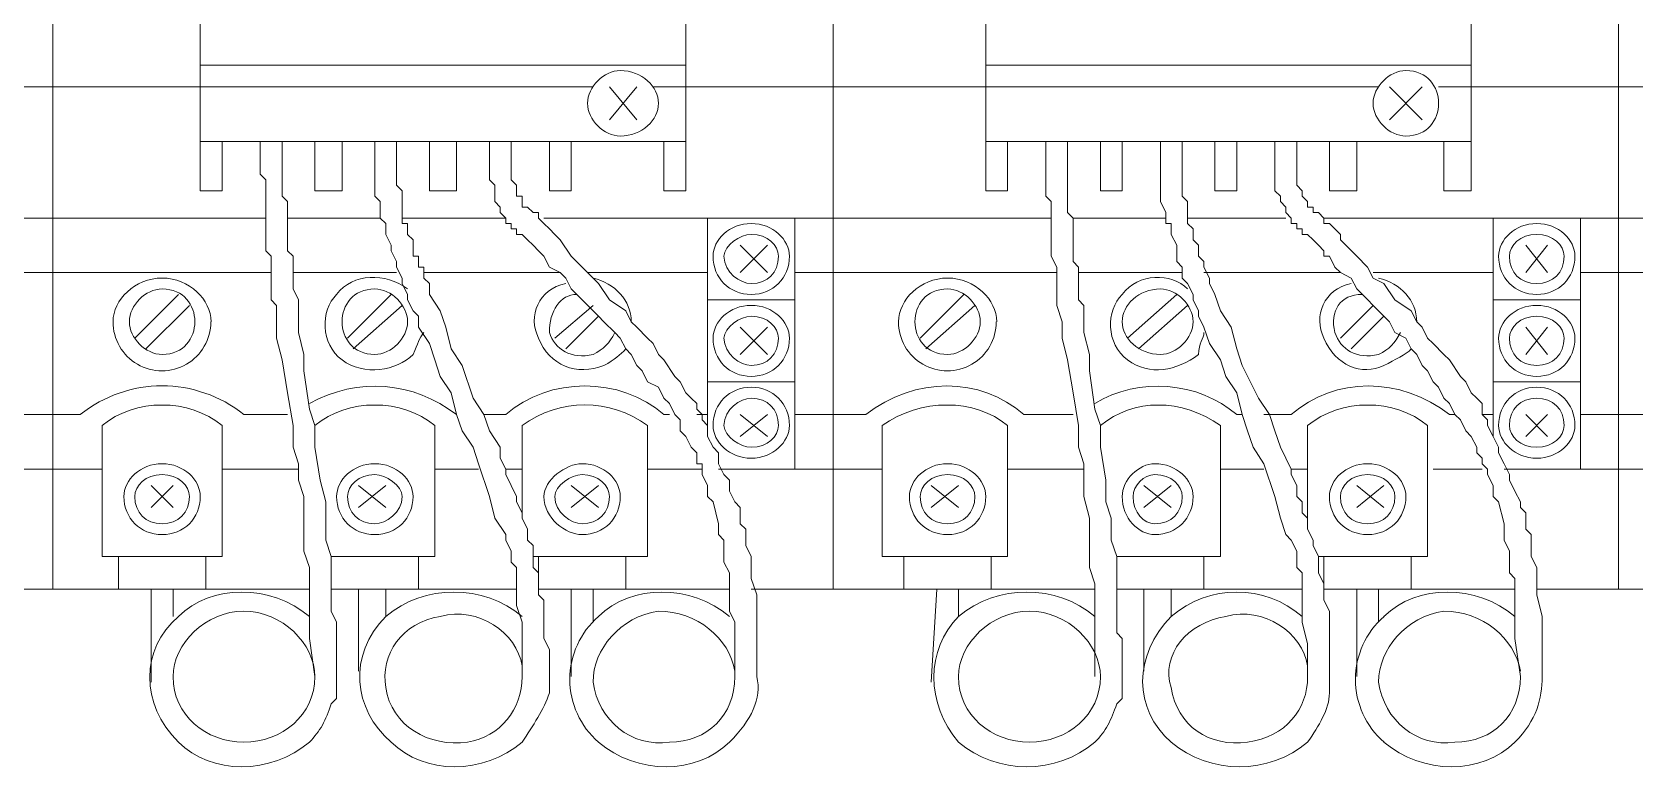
# Model space of a CAD drawing. Header units: millimetres. Extents: x 1004 to 59588, y 686 to 38112.
# Drawn here: x 27580.8 to 27753.7, y 7333.8 to 7413.9 of the extents above; entities that cross this region are included whole.
import ezdxf

# ---------------------------------------------------------------- set-up
doc = ezdxf.new("R2010")
doc.units = ezdxf.units.MM
doc.layers.add('PDF10_Geometry', color=7, linetype='Continuous')

msp = doc.modelspace()

# ---------------------------------------------------------------- linework, layer by layer
at = {"layer": 'PDF10_Geometry', "lineweight": 0}
for points in [[(27574.28, 7499.14), (27574.28, 7497.96), (27574.87, 7497.96), (27574.87, 7497.37), (27574.87, 7496.78), (27574.87, 7496.2), (27574.87, 7495.61), (27574.87, 7495.02), (27574.87, 7493.84), (27574.87, 7492.67), (27574.28, 7491.49), (27574.28, 7490.31), (27574.28, 7488.55), (27574.28, 7487.37), (27583.1, 7487.37), (27583.1, 7353.84), (27574.28, 7353.84)], [(27743.69, 7499.14), (27743.69, 7497.96), (27743.69, 7497.37), (27743.69, 7496.78), (27743.69, 7496.2), (27743.69, 7495.61), (27743.69, 7495.02), (27743.69, 7493.84), (27743.69, 7492.67), (27743.69, 7491.49), (27743.69, 7490.31), (27743.1, 7488.55), (27743.1, 7487.37), (27751.93, 7487.37), (27751.93, 7353.84), (27743.1, 7353.84)], [(27610.75, 7487.37), (27583.1, 7487.37), (27583.1, 7353.84), (27610.75, 7353.84)], [(27658.99, 7487.37), (27667.22, 7487.37), (27667.22, 7353.84), (27658.4, 7353.84)], [(27694.87, 7487.37), (27667.22, 7487.37), (27667.22, 7353.84), (27695.46, 7353.84)], [(27779.58, 7487.37), (27751.93, 7487.37), (27751.93, 7353.84), (27779.58, 7353.84)], [(27601.34, 7439.14), (27601.34, 7444.43), (27598.99, 7444.43), (27598.99, 7396.78), (27601.34, 7396.78), (27601.34, 7402.08)], [(27648.99, 7439.14), (27648.99, 7444.43), (27651.34, 7444.43), (27651.34, 7396.78), (27648.99, 7396.78), (27648.99, 7402.08)], [(27686.05, 7439.14), (27686.05, 7444.43), (27683.69, 7444.43), (27683.69, 7396.78), (27686.05, 7396.78), (27686.05, 7402.08)], [(27733.1, 7439.14), (27733.1, 7444.43), (27736.05, 7444.43), (27736.05, 7396.78), (27733.1, 7396.78), (27733.1, 7402.08)], [(27598.99, 7410.31), (27651.34, 7410.31)], [(27683.69, 7410.31), (27736.05, 7410.31)], [(27563.1, 7407.96), (27583.1, 7407.96), (27641.34, 7407.96)], [(27643.1, 7407.96), (27646.05, 7404.43)], [(27643.1, 7404.43), (27646.05, 7407.96)], [(27647.81, 7407.96), (27667.22, 7407.96), (27726.05, 7407.96)], [(27727.22, 7407.96), (27730.75, 7404.43)], [(27727.22, 7404.43), (27730.75, 7407.96)], [(27732.52, 7407.96), (27751.93, 7407.96), (27810.75, 7407.96)], [(27551.34, 7393.84), (27583.1, 7393.84), (27606.05, 7393.84), (27606.05, 7395.61), (27606.05, 7396.2), (27606.05, 7396.78), (27606.05, 7397.96), (27605.46, 7398.55), (27605.46, 7399.14), (27605.46, 7400.31), (27605.46, 7400.9), (27605.46, 7401.49), (27605.46, 7402.08)], [(27598.99, 7402.08), (27651.34, 7402.08)], [(27617.81, 7402.08), (27617.81, 7400.9), (27617.81, 7400.31), (27617.81, 7399.73), (27617.81, 7399.14), (27617.81, 7398.55), (27617.81, 7397.96), (27617.81, 7397.37), (27617.81, 7396.78), (27617.81, 7396.2), (27618.4, 7395.61), (27618.4, 7394.43), (27618.4, 7393.84), (27608.4, 7393.84), (27608.4, 7394.43), (27608.4, 7395.02), (27608.4, 7395.61), (27607.81, 7396.2), (27607.81, 7396.78), (27607.81, 7397.37), (27607.81, 7397.96), (27607.81, 7399.14), (27607.81, 7400.31), (27607.81, 7402.08)], [(27611.34, 7402.08), (27611.34, 7396.78), (27614.28, 7396.78), (27614.28, 7402.08)], [(27630.16, 7402.08), (27630.16, 7400.9), (27630.16, 7400.31), (27630.16, 7399.73), (27630.16, 7399.14), (27630.16, 7398.55), (27630.16, 7397.96), (27630.75, 7397.37), (27630.75, 7396.78), (27630.75, 7396.2), (27630.75, 7395.61), (27631.34, 7395.02), (27631.34, 7394.43), (27631.93, 7393.84), (27620.75, 7393.84), (27620.75, 7394.43), (27620.75, 7395.02), (27620.75, 7395.61), (27620.75, 7396.2), (27620.75, 7396.78), (27620.16, 7397.37), (27620.16, 7397.96), (27620.16, 7399.14), (27620.16, 7400.31), (27620.16, 7402.08)], [(27623.69, 7402.08), (27623.69, 7396.78), (27626.63, 7396.78), (27626.63, 7402.08)], [(27653.69, 7393.84), (27653.69, 7370.31), (27653.69, 7371.49), (27653.1, 7372.08), (27653.1, 7372.67), (27652.52, 7373.25), (27652.52, 7373.84), (27651.93, 7374.43), (27651.34, 7375.02), (27650.75, 7376.2), (27650.16, 7376.78), (27648.99, 7378.55), (27648.4, 7379.14), (27647.81, 7380.31), (27647.22, 7380.9), (27646.05, 7382.08), (27645.46, 7382.67), (27644.87, 7383.84), (27643.1, 7385.02), (27641.93, 7386.78), (27641.34, 7387.37), (27640.16, 7388.55), (27638.99, 7389.73), (27637.81, 7391.49), (27637.22, 7392.08), (27636.63, 7392.67), (27636.05, 7393.25), (27635.46, 7393.84), (27635.46, 7394.43), (27634.87, 7394.43), (27634.28, 7395.02), (27633.69, 7395.02), (27633.69, 7395.61), (27633.69, 7396.2), (27633.1, 7396.2), (27633.1, 7396.78), (27633.1, 7397.37), (27632.52, 7397.96), (27632.52, 7398.55), (27632.52, 7399.14), (27632.52, 7399.73), (27632.52, 7400.31), (27632.52, 7400.9), (27632.52, 7402.08)], [(27636.05, 7393.84), (27667.22, 7393.84), (27690.75, 7393.84), (27690.75, 7395.61), (27690.16, 7396.2), (27690.16, 7396.78), (27690.16, 7397.96), (27690.16, 7398.55), (27690.16, 7399.14), (27690.16, 7400.31), (27690.16, 7400.9), (27690.16, 7401.49), (27690.16, 7402.08)], [(27636.63, 7402.08), (27636.63, 7396.78), (27638.99, 7396.78), (27638.99, 7402.08)], [(27683.69, 7402.08), (27736.05, 7402.08)], [(27702.52, 7402.08), (27702.52, 7400.9), (27702.52, 7400.31), (27702.52, 7399.73), (27702.52, 7399.14), (27702.52, 7398.55), (27702.52, 7397.96), (27702.52, 7397.37), (27702.52, 7396.78), (27702.52, 7396.2), (27702.52, 7395.61), (27703.1, 7394.43), (27703.1, 7393.84), (27693.1, 7393.84), (27692.52, 7394.43), (27692.52, 7395.02), (27692.52, 7395.61), (27692.52, 7396.2), (27692.52, 7396.78), (27692.52, 7397.37), (27692.52, 7397.96), (27692.52, 7399.14), (27692.52, 7400.31), (27692.52, 7402.08)], [(27696.05, 7402.08), (27696.05, 7396.78), (27698.4, 7396.78), (27698.4, 7402.08)], [(27704.87, 7402.08), (27704.87, 7400.31), (27704.87, 7399.14), (27704.87, 7397.96), (27704.87, 7397.37), (27704.87, 7396.78), (27704.87, 7396.2), (27705.46, 7395.61), (27705.46, 7395.02), (27705.46, 7394.43), (27705.46, 7393.84), (27716.05, 7393.84)], [(27707.22, 7387.96), (27721.93, 7387.96), (27721.34, 7388.55), (27720.75, 7389.73), (27720.16, 7389.73), (27720.16, 7390.31), (27719.58, 7390.9), (27718.99, 7391.49), (27718.4, 7392.08), (27717.81, 7392.08), (27717.81, 7392.67), (27717.22, 7392.67), (27717.22, 7393.25), (27716.63, 7393.25), (27716.63, 7393.84), (27716.05, 7394.43), (27716.05, 7395.02), (27715.46, 7395.61), (27715.46, 7396.2), (27714.87, 7396.78), (27714.87, 7397.37), (27714.87, 7397.96), (27714.87, 7398.55), (27714.87, 7399.14), (27714.87, 7399.73), (27714.87, 7400.31), (27714.87, 7400.9), (27714.87, 7402.08)], [(27708.4, 7402.08), (27708.4, 7396.78), (27710.75, 7396.78), (27710.75, 7402.08)], [(27774.87, 7393.84), (27751.93, 7393.84), (27720.16, 7393.84), (27719.58, 7394.43), (27718.99, 7394.43), (27718.99, 7395.02), (27718.4, 7395.02), (27718.4, 7395.61), (27717.81, 7396.2), (27717.81, 7396.78), (27717.22, 7397.37), (27717.22, 7397.96), (27717.22, 7398.55), (27717.22, 7399.14), (27717.22, 7399.73), (27717.22, 7400.31), (27717.22, 7400.9), (27717.22, 7402.08)], [(27720.75, 7402.08), (27720.75, 7396.78), (27723.69, 7396.78), (27723.69, 7402.08)], [(27617.81, 7398.55), (27617.81, 7398.55)], [(27630.16, 7399.14), (27630.16, 7399.14)], [(27632.52, 7399.14), (27632.52, 7399.14)], [(27702.52, 7398.55), (27702.52, 7398.55)], [(27714.87, 7399.14), (27714.87, 7399.14)], [(27717.22, 7399.14), (27717.22, 7399.14)], [(27607.81, 7396.2), (27607.81, 7396.2)], [(27617.81, 7397.37), (27617.81, 7397.37)], [(27617.81, 7396.2), (27617.81, 7396.2)], [(27633.1, 7396.2), (27633.1, 7396.2)], [(27692.52, 7396.2), (27692.52, 7396.2)], [(27702.52, 7397.37), (27702.52, 7397.37)], [(27702.52, 7396.2), (27702.52, 7396.2)], [(27717.81, 7396.2), (27717.81, 7396.2)], [(27717.81, 7396.2), (27717.81, 7396.2)], [(27620.75, 7395.02), (27620.75, 7395.02)], [(27630.75, 7395.61), (27630.75, 7395.61)], [(27631.34, 7394.43), (27631.34, 7394.43)], [(27633.69, 7395.61), (27633.69, 7395.61)], [(27633.69, 7395.61), (27633.69, 7395.61)], [(27633.69, 7395.61), (27633.69, 7395.61)], [(27634.28, 7395.02), (27634.28, 7395.02)], [(27634.28, 7395.02), (27634.28, 7395.02)], [(27634.87, 7394.43), (27634.87, 7394.43)], [(27634.87, 7394.43), (27634.87, 7394.43)], [(27705.46, 7395.02), (27705.46, 7395.02)], [(27715.46, 7395.61), (27715.46, 7395.61)], [(27716.05, 7394.43), (27716.05, 7394.43)], [(27718.4, 7395.61), (27718.4, 7395.61)], [(27718.4, 7395.61), (27718.4, 7395.61)], [(27718.4, 7395.61), (27718.4, 7395.61)], [(27718.4, 7395.02), (27718.4, 7395.02)], [(27718.99, 7395.02), (27718.99, 7395.02)], [(27719.58, 7394.43), (27719.58, 7394.43)], [(27719.58, 7394.43), (27719.58, 7394.43)], [(27578.4, 7387.96), (27583.1, 7387.96), (27606.63, 7387.96), (27606.63, 7388.55), (27606.63, 7389.73), (27606.05, 7390.31), (27606.05, 7390.9), (27606.05, 7392.08), (27606.05, 7392.67), (27606.05, 7393.84)], [(27608.4, 7393.84), (27608.4, 7393.25), (27608.4, 7392.08), (27608.4, 7390.9), (27608.4, 7390.31), (27608.99, 7389.73), (27608.99, 7389.14), (27608.99, 7388.55), (27608.99, 7387.96), (27620.16, 7387.96)], [(27613.1, 7353.84), (27633.1, 7353.84), (27633.1, 7354.43), (27633.1, 7355.02), (27633.1, 7355.61), (27633.1, 7356.2), (27632.52, 7356.78), (27632.52, 7357.96), (27631.93, 7359.14), (27631.93, 7359.73), (27630.75, 7361.49), (27630.16, 7363.84), (27628.99, 7367.37), (27628.4, 7369.14), (27627.22, 7370.9), (27626.63, 7372.67), (27626.05, 7375.02), (27624.87, 7376.78), (27624.28, 7378.55), (27623.69, 7380.31), (27622.52, 7382.08), (27622.52, 7383.25), (27621.93, 7383.84), (27621.34, 7385.02), (27621.34, 7385.61), (27620.75, 7386.78), (27620.75, 7387.37), (27620.16, 7388.55), (27620.16, 7389.14), (27619.58, 7390.31), (27619.58, 7390.9), (27618.99, 7392.08), (27618.99, 7392.67), (27618.99, 7393.25), (27618.4, 7393.84)], [(27618.99, 7393.25), (27618.99, 7393.25)], [(27620.75, 7393.84), (27620.75, 7393.25), (27621.34, 7393.25), (27621.34, 7392.67), (27621.34, 7392.08), (27621.93, 7391.49), (27621.93, 7390.9), (27621.93, 7390.31), (27621.93, 7389.73), (27622.52, 7389.73), (27622.52, 7389.14), (27622.52, 7388.55), (27623.1, 7388.55), (27623.1, 7387.37), (27623.69, 7386.78), (27623.69, 7385.61), (27624.87, 7383.84), (27625.46, 7382.08), (27626.05, 7379.73), (27627.22, 7377.96), (27628.4, 7374.43), (27629.58, 7372.67), (27630.16, 7370.9), (27631.34, 7369.14), (27631.34, 7367.96), (27631.93, 7366.78), (27633.69, 7366.78)], [(27620.75, 7393.84), (27620.75, 7393.84)], [(27623.1, 7387.96), (27637.81, 7387.96), (27636.63, 7388.55), (27636.05, 7389.73), (27635.46, 7390.31), (27634.87, 7390.9), (27634.28, 7391.49), (27633.69, 7392.08), (27633.1, 7392.08), (27633.1, 7392.67), (27632.52, 7392.67), (27632.52, 7393.25), (27631.93, 7393.25), (27631.93, 7393.84)], [(27632.52, 7393.25), (27632.52, 7393.25)], [(27635.46, 7393.84), (27635.46, 7393.84)], [(27635.46, 7393.84), (27635.46, 7393.84)], [(27636.05, 7393.25), (27636.05, 7393.25)], [(27636.63, 7392.67), (27636.63, 7392.67)], [(27663.1, 7387.96), (27667.22, 7387.96), (27691.34, 7387.96), (27691.34, 7388.55), (27690.75, 7389.73), (27690.75, 7390.31), (27690.75, 7390.9), (27690.75, 7392.08), (27690.75, 7392.67), (27690.75, 7393.84)], [(27663.1, 7393.84), (27663.1, 7366.78)], [(27693.1, 7393.84), (27693.1, 7393.25), (27693.1, 7392.08), (27693.1, 7390.9), (27693.1, 7390.31), (27693.1, 7389.73), (27693.1, 7389.14), (27693.69, 7388.55), (27693.69, 7387.96), (27704.87, 7387.96)], [(27697.81, 7353.84), (27717.81, 7353.84), (27717.81, 7354.43), (27717.81, 7355.02), (27717.81, 7355.61), (27717.22, 7356.2), (27717.22, 7356.78), (27717.22, 7357.96), (27716.63, 7359.14), (27716.05, 7359.73), (27715.46, 7361.49), (27714.87, 7363.84), (27713.69, 7367.37), (27712.52, 7369.14), (27711.93, 7370.9), (27711.34, 7372.67), (27710.75, 7375.02), (27709.58, 7376.78), (27708.99, 7378.55), (27707.81, 7380.31), (27707.22, 7382.08), (27706.63, 7383.25), (27706.63, 7383.84), (27706.05, 7385.02), (27706.05, 7385.61), (27705.46, 7386.78), (27704.87, 7387.37), (27704.87, 7388.55), (27704.28, 7389.14), (27704.28, 7390.31), (27704.28, 7390.9), (27703.69, 7392.08), (27703.69, 7392.67), (27703.69, 7393.25), (27703.1, 7393.25), (27703.1, 7393.84)], [(27705.46, 7393.84), (27705.46, 7393.25), (27706.05, 7392.67), (27706.05, 7392.08), (27706.05, 7391.49), (27706.63, 7390.9), (27706.63, 7390.31), (27706.63, 7389.73), (27707.22, 7389.14), (27707.22, 7388.55), (27707.81, 7387.37), (27707.81, 7386.78), (27708.4, 7385.61), (27708.99, 7383.84), (27710.16, 7382.08), (27710.75, 7379.73), (27711.34, 7377.96), (27713.1, 7374.43), (27714.28, 7372.67), (27714.87, 7370.9), (27715.46, 7369.14), (27716.05, 7367.96), (27716.63, 7366.78), (27718.4, 7366.78)], [(27705.46, 7393.84), (27705.46, 7393.84)], [(27705.46, 7393.25), (27705.46, 7393.25)], [(27716.63, 7393.25), (27716.63, 7393.25)], [(27738.4, 7393.84), (27738.4, 7370.31), (27737.81, 7371.49), (27737.81, 7372.08), (27737.22, 7372.67), (27737.22, 7373.25), (27737.22, 7373.84), (27736.63, 7374.43), (27736.05, 7375.02), (27735.46, 7376.2), (27734.87, 7376.78), (27733.69, 7378.55), (27733.1, 7379.14), (27731.93, 7380.31), (27731.34, 7380.9), (27730.75, 7382.08), (27730.16, 7382.67), (27729.58, 7383.84), (27727.81, 7385.02), (27726.63, 7386.78), (27725.46, 7387.37), (27724.87, 7388.55), (27723.69, 7389.73), (27721.93, 7391.49), (27721.93, 7392.08), (27721.34, 7392.67), (27720.75, 7393.25), (27720.16, 7393.25), (27720.16, 7393.84)], [(27720.16, 7393.84), (27720.16, 7393.84)], [(27720.16, 7393.84), (27720.16, 7393.84)], [(27721.34, 7392.67), (27721.34, 7392.67)], [(27747.81, 7387.96), (27751.93, 7387.96), (27775.46, 7387.96), (27775.46, 7388.55), (27775.46, 7389.73), (27775.46, 7390.31), (27775.46, 7390.9), (27775.46, 7392.08), (27775.46, 7392.67), (27774.87, 7393.84)], [(27747.81, 7393.84), (27747.81, 7366.78)], [(27621.93, 7390.9), (27621.93, 7390.9)], [(27633.69, 7392.08), (27633.69, 7392.08)], [(27634.28, 7391.49), (27634.28, 7391.49)], [(27634.87, 7390.9), (27634.87, 7390.9)], [(27657.22, 7390.9), (27660.16, 7387.96)], [(27657.22, 7387.96), (27660.16, 7390.9)], [(27706.63, 7390.9), (27706.63, 7390.9)], [(27718.4, 7392.08), (27718.4, 7392.08)], [(27718.99, 7391.49), (27718.99, 7391.49)], [(27719.58, 7390.9), (27719.58, 7390.9)], [(27741.93, 7390.9), (27744.28, 7387.96)], [(27741.93, 7387.96), (27744.28, 7390.9)], [(27636.05, 7389.73), (27636.05, 7389.73)], [(27706.63, 7389.73), (27706.63, 7389.73)], [(27606.63, 7387.96), (27606.63, 7386.78), (27606.63, 7386.2), (27606.63, 7385.02), (27607.22, 7384.43), (27607.22, 7382.67), (27607.22, 7380.9), (27607.81, 7378.55), (27608.4, 7375.02), (27608.99, 7371.49), (27608.99, 7369.14), (27609.58, 7367.37), (27609.58, 7365.61), (27610.16, 7363.84), (27610.16, 7361.49), (27610.16, 7359.73), (27610.16, 7357.96), (27610.75, 7356.2), (27610.75, 7354.43), (27610.75, 7352.08), (27610.75, 7348.55), (27611.34, 7344.43)], [(27608.99, 7387.96), (27608.99, 7386.78), (27608.99, 7386.2), (27609.58, 7385.02), (27609.58, 7384.43), (27609.58, 7383.25), (27609.58, 7381.49), (27610.16, 7379.14), (27610.16, 7377.37), (27610.75, 7373.25), (27611.34, 7371.49), (27611.34, 7369.14), (27611.93, 7365.61), (27612.52, 7363.25), (27612.52, 7361.49), (27612.52, 7359.14), (27613.1, 7357.37), (27613.1, 7355.61), (27613.1, 7353.25), (27613.1, 7351.49), (27613.69, 7350.31), (27613.69, 7349.14), (27613.69, 7348.55), (27613.69, 7347.37), (27613.69, 7346.2), (27613.69, 7345.61), (27613.69, 7345.02), (27613.69, 7344.43), (27613.69, 7343.84), (27613.69, 7343.25), (27613.69, 7342.67), (27613.69, 7342.08), (27613.1, 7341.49)], [(27638.4, 7379.73), (27641.93, 7383.25), (27638.99, 7386.2), (27638.4, 7387.37), (27637.81, 7387.96)], [(27640.75, 7387.96), (27653.69, 7387.96)], [(27691.34, 7387.96), (27691.34, 7386.78), (27691.34, 7386.2), (27691.34, 7385.02), (27691.34, 7384.43), (27691.93, 7382.67), (27691.93, 7380.9), (27692.52, 7378.55), (27693.1, 7375.02), (27693.69, 7371.49), (27693.69, 7369.14), (27694.28, 7367.37), (27694.28, 7365.61), (27694.28, 7363.84), (27694.87, 7361.49), (27694.87, 7359.73), (27694.87, 7357.96), (27694.87, 7356.2), (27695.46, 7354.43), (27695.46, 7352.08), (27695.46, 7348.55), (27695.46, 7344.43)], [(27693.69, 7387.96), (27693.69, 7386.78), (27693.69, 7386.2), (27693.69, 7385.02), (27694.28, 7384.43), (27694.28, 7383.25), (27694.28, 7381.49), (27694.87, 7379.14), (27694.87, 7377.37), (27695.46, 7373.25), (27696.05, 7371.49), (27696.05, 7369.14), (27696.63, 7365.61), (27696.63, 7363.25), (27697.22, 7361.49), (27697.22, 7359.14), (27697.81, 7357.37), (27697.81, 7355.61), (27697.81, 7353.25), (27697.81, 7351.49), (27697.81, 7350.31), (27697.81, 7349.14), (27698.4, 7348.55), (27698.4, 7347.37), (27698.4, 7346.2), (27698.4, 7345.61), (27698.4, 7345.02), (27698.4, 7344.43), (27698.4, 7343.84), (27698.4, 7343.25), (27698.4, 7342.67), (27698.4, 7342.08), (27697.81, 7341.49)], [(27707.22, 7388.55), (27707.22, 7388.55)], [(27723.1, 7379.73), (27726.63, 7383.25), (27723.69, 7386.2), (27723.1, 7387.37), (27721.93, 7387.96)], [(27725.46, 7387.96), (27738.4, 7387.96)], [(27591.93, 7380.9), (27596.63, 7385.61)], [(27593.1, 7379.73), (27597.81, 7384.43)], [(27614.87, 7380.9), (27619.58, 7385.61)], [(27615.46, 7379.73), (27620.75, 7384.43)], [(27637.22, 7380.9), (27641.34, 7384.43)], [(27653.69, 7385.02), (27663.1, 7385.02)], [(27676.63, 7380.9), (27681.34, 7385.61)], [(27677.22, 7379.73), (27682.52, 7384.43)], [(27698.99, 7380.9), (27704.28, 7385.61)], [(27700.16, 7379.73), (27705.46, 7384.43)], [(27721.93, 7380.9), (27725.46, 7384.43)], [(27738.4, 7385.02), (27747.81, 7385.02)], [(27647.22, 7366.78), (27653.1, 7366.78), (27653.1, 7367.37), (27652.52, 7367.37), (27652.52, 7367.96), (27652.52, 7368.55), (27651.93, 7369.14), (27651.34, 7370.31), (27650.75, 7370.9), (27650.75, 7372.08), (27650.16, 7372.67), (27649.58, 7373.84), (27648.99, 7374.43), (27648.4, 7375.61), (27647.22, 7376.2), (27646.63, 7377.37), (27646.05, 7377.96), (27645.46, 7379.14), (27644.87, 7379.73), (27644.28, 7380.9), (27643.69, 7381.49), (27642.52, 7382.67), (27641.93, 7383.25)], [(27726.63, 7383.25), (27727.22, 7382.67), (27727.81, 7381.49), (27728.99, 7380.9), (27729.58, 7379.73), (27730.16, 7379.14), (27730.75, 7377.96), (27731.34, 7377.37), (27731.93, 7376.2), (27732.52, 7375.61), (27733.1, 7374.43), (27733.69, 7373.84), (27734.28, 7372.67), (27733.69, 7372.67), (27734.28, 7372.67), (27734.87, 7372.08), (27735.46, 7370.9), (27736.05, 7370.31), (27736.63, 7369.14), (27736.63, 7368.55), (27737.22, 7367.96), (27737.22, 7367.37), (27737.81, 7366.78), (27737.81, 7366.2), (27738.4, 7365.02), (27738.4, 7363.84), (27738.99, 7363.25), (27739.58, 7360.9), (27739.58, 7359.73), (27739.58, 7359.14), (27740.16, 7357.96), (27740.16, 7356.78), (27740.16, 7355.61), (27740.75, 7355.02), (27740.75, 7353.84), (27720.16, 7353.84), (27720.16, 7357.37)], [(27657.22, 7382.08), (27660.16, 7379.14)], [(27657.22, 7379.14), (27660.16, 7382.08)], [(27741.93, 7382.08), (27744.28, 7379.14)], [(27741.93, 7379.14), (27744.28, 7382.08)], [(27653.69, 7376.2), (27663.1, 7376.2)], [(27738.4, 7376.2), (27747.81, 7376.2)], [(27651.93, 7374.43), (27651.93, 7374.43)], [(27736.63, 7374.43), (27736.63, 7374.43)], [(27626.63, 7372.67), (27626.63, 7372.67)], [(27629.58, 7372.67), (27631.93, 7372.67)], [(27652.52, 7372.67), (27653.69, 7372.67)], [(27653.1, 7372.08), (27653.1, 7372.08)], [(27657.22, 7372.67), (27660.16, 7370.31)], [(27657.22, 7370.31), (27660.16, 7372.67)], [(27663.1, 7372.67), (27667.22, 7372.67), (27670.75, 7372.67)], [(27687.81, 7372.67), (27693.1, 7372.67)], [(27710.75, 7372.67), (27711.34, 7372.67)], [(27713.69, 7372.67), (27716.63, 7372.67)], [(27737.22, 7372.67), (27738.4, 7372.67)], [(27737.81, 7372.08), (27737.81, 7372.08)], [(27741.93, 7372.67), (27744.28, 7370.31)], [(27741.93, 7370.31), (27744.28, 7372.67)], [(27747.81, 7372.67), (27751.93, 7372.67), (27755.46, 7372.67)], [(27588.4, 7371.49), (27588.4, 7371.49)], [(27588.4, 7371.49), (27588.4, 7357.37), (27601.34, 7357.37), (27601.34, 7371.49)], [(27624.28, 7371.49), (27624.28, 7357.37), (27613.1, 7357.37)], [(27631.93, 7366.78), (27631.93, 7366.2), (27632.52, 7365.02), (27633.1, 7363.84), (27633.1, 7363.25), (27633.69, 7362.08), (27633.69, 7361.49), (27633.69, 7371.49), (27633.69, 7361.49), (27634.28, 7360.31), (27634.28, 7359.14), (27634.87, 7358.55), (27634.87, 7357.37), (27634.87, 7356.2), (27635.46, 7355.61), (27635.46, 7354.43), (27635.46, 7353.25), (27636.05, 7352.67), (27636.05, 7351.49), (27636.05, 7350.31), (27636.05, 7349.14), (27636.05, 7348.55), (27636.63, 7347.37), (27636.63, 7346.2), (27636.63, 7345.61), (27636.63, 7345.02), (27636.63, 7344.43), (27636.63, 7343.84), (27636.63, 7343.25), (27636.63, 7342.67)], [(27633.69, 7371.49), (27633.69, 7371.49)], [(27653.69, 7370.31), (27654.28, 7369.14), (27654.87, 7368.55), (27654.87, 7367.37), (27655.46, 7366.2), (27656.05, 7365.61), (27656.05, 7364.43), (27656.63, 7363.25), (27657.22, 7362.67), (27657.22, 7362.08), (27657.22, 7361.49), (27657.22, 7360.9), (27657.81, 7360.31), (27657.81, 7359.73), (27657.81, 7359.14), (27657.81, 7358.55), (27658.4, 7357.37), (27658.4, 7356.2), (27658.4, 7355.02), (27658.99, 7353.25), (27658.99, 7350.9), (27658.99, 7349.14), (27658.99, 7346.78), (27658.99, 7344.43)], [(27672.52, 7371.49), (27672.52, 7371.49)], [(27672.52, 7371.49), (27672.52, 7357.37), (27686.05, 7357.37), (27686.05, 7371.49)], [(27708.99, 7371.49), (27708.99, 7357.37), (27697.81, 7357.37)], [(27716.63, 7366.78), (27716.63, 7366.2), (27717.22, 7365.02), (27717.22, 7363.84), (27717.81, 7363.25), (27717.81, 7362.08), (27718.4, 7361.49), (27718.4, 7371.49), (27718.4, 7361.49), (27718.4, 7360.31), (27718.99, 7359.14), (27718.99, 7358.55), (27719.58, 7357.37), (27719.58, 7356.2), (27719.58, 7355.61), (27720.16, 7354.43), (27720.16, 7353.25), (27720.16, 7352.67), (27720.75, 7351.49), (27720.75, 7350.31), (27720.75, 7349.14), (27720.75, 7348.55), (27720.75, 7347.37), (27720.75, 7346.2), (27720.75, 7345.61), (27720.75, 7345.02), (27720.75, 7344.43), (27720.75, 7343.84), (27720.75, 7343.25), (27720.75, 7342.67)], [(27718.4, 7371.49), (27718.4, 7371.49)], [(27719.58, 7357.37), (27731.34, 7357.37), (27731.34, 7371.49)], [(27738.4, 7370.31), (27738.99, 7369.14), (27738.99, 7368.55), (27739.58, 7367.37), (27740.16, 7366.2), (27740.16, 7365.61), (27740.75, 7364.43), (27741.34, 7363.25), (27741.34, 7362.67), (27741.93, 7362.08), (27741.93, 7361.49), (27741.93, 7360.9), (27741.93, 7360.31), (27742.52, 7359.73), (27742.52, 7359.14), (27742.52, 7358.55), (27742.52, 7357.37), (27743.1, 7356.2), (27743.1, 7355.02), (27743.1, 7353.25), (27743.69, 7350.9), (27743.69, 7349.14), (27743.69, 7346.78), (27743.69, 7344.43)], [(27570.75, 7366.78), (27583.1, 7366.78), (27588.4, 7366.78)], [(27601.34, 7366.78), (27609.58, 7366.78)], [(27624.28, 7366.78), (27628.99, 7366.78)], [(27635.46, 7357.37), (27635.46, 7353.84), (27656.05, 7353.84), (27656.05, 7355.02), (27656.05, 7355.61), (27655.46, 7356.78), (27655.46, 7357.96), (27655.46, 7359.14), (27654.87, 7359.73), (27654.87, 7360.9), (27654.28, 7363.25), (27653.69, 7363.84), (27653.69, 7365.02), (27653.1, 7366.2), (27653.1, 7366.78)], [(27654.87, 7366.78), (27667.22, 7366.78), (27672.52, 7366.78)], [(27686.05, 7366.78), (27694.28, 7366.78)], [(27708.99, 7366.78), (27713.69, 7366.78)], [(27731.93, 7366.78), (27737.22, 7366.78)], [(27737.22, 7367.37), (27737.22, 7367.37)], [(27739.58, 7366.78), (27751.93, 7366.78), (27757.22, 7366.78)], [(27593.69, 7365.02), (27596.05, 7362.67)], [(27593.69, 7362.67), (27596.05, 7365.02)], [(27616.05, 7365.02), (27618.99, 7362.67)], [(27616.05, 7362.67), (27618.99, 7365.02)], [(27638.99, 7365.02), (27641.93, 7362.67)], [(27638.99, 7362.67), (27641.93, 7365.02)], [(27677.81, 7365.02), (27680.75, 7362.67)], [(27677.81, 7362.67), (27680.75, 7365.02)], [(27700.75, 7365.02), (27703.69, 7362.67)], [(27700.75, 7362.67), (27703.69, 7365.02)], [(27723.69, 7365.02), (27726.63, 7362.67)], [(27723.69, 7362.67), (27726.63, 7365.02)], [(27590.16, 7357.37), (27590.16, 7353.84)], [(27599.58, 7357.37), (27599.58, 7353.84)], [(27622.52, 7357.37), (27622.52, 7353.84)], [(27632.52, 7356.78), (27632.52, 7356.78)], [(27644.87, 7357.37), (27644.87, 7353.84)], [(27674.87, 7357.37), (27674.87, 7353.84)], [(27684.28, 7357.37), (27684.28, 7353.84)], [(27707.22, 7357.37), (27707.22, 7353.84)], [(27717.22, 7356.78), (27717.22, 7356.78)], [(27729.58, 7357.37), (27729.58, 7353.84)], [(27593.69, 7353.84), (27593.69, 7343.84)], [(27596.05, 7353.84), (27596.05, 7350.9)], [(27616.05, 7353.84), (27616.05, 7345.02)], [(27618.99, 7353.84), (27618.99, 7350.9)], [(27633.1, 7353.84), (27633.1, 7353.25), (27633.1, 7352.08), (27633.69, 7350.31), (27633.69, 7347.96), (27633.69, 7346.2), (27633.69, 7344.43)], [(27638.99, 7353.84), (27638.99, 7344.43)], [(27641.34, 7353.84), (27641.34, 7350.31)], [(27656.05, 7353.84), (27656.05, 7352.67), (27656.05, 7351.49), (27656.63, 7350.31), (27656.63, 7348.55), (27656.63, 7344.43)], [(27678.4, 7353.84), (27677.81, 7343.84)], [(27680.75, 7353.84), (27680.75, 7350.9)], [(27700.75, 7353.84), (27700.75, 7345.02)], [(27717.81, 7353.84), (27717.81, 7353.25), (27717.81, 7352.08), (27717.81, 7350.31), (27718.4, 7347.96), (27718.4, 7346.2), (27718.4, 7344.43)], [(27723.69, 7353.84), (27723.69, 7344.43)], [(27726.05, 7353.84), (27726.05, 7350.31)], [(27740.75, 7353.84), (27740.75, 7352.67), (27740.75, 7351.49), (27740.75, 7350.31), (27740.75, 7348.55), (27741.34, 7344.43)], [(27613.69, 7345.02), (27613.69, 7345.02)], [(27636.63, 7345.61), (27636.63, 7345.61)], [(27698.4, 7345.02), (27698.4, 7345.02)], [(27720.75, 7345.61), (27720.75, 7345.61)], [(27636.63, 7343.25), (27636.63, 7343.25)], [(27720.75, 7343.25), (27720.75, 7343.25)]]:
    msp.add_lwpolyline(points, dxfattribs=at)
for points in [[(27578.4, 7372.67), (27583.1, 7372.67), (27586.05, 7372.67, -0.35), (27603.69, 7372.67), (27608.4, 7372.67)], [(27634.87, 7357.37), (27647.22, 7357.37), (27647.22, 7371.49, 0.326087), (27633.69, 7371.49)], [(27703.69, 7353.84), (27703.69, 7350.9, -0.375), (27717.81, 7350.9)]]:
    msp.add_lwpolyline(points, format="xyb", dxfattribs=at)
msp.add_lwpolyline([(27649.58, 7372.67), (27648.99, 7372.67)], close=True, dxfattribs=at)
for centre, radius, start, end in [((27594.85, 7382.64), 5.27, 179.7603, 0.2397), ((27679.55, 7382.64), 5.27, 179.7603, 0.2397), ((27647.79, 7344.14), 8.95, 130.9245, 229.0755), ((27732.5, 7344.14), 8.95, 130.9245, 229.0755)]:
    msp.add_arc(centre, radius, start, end, dxfattribs=at)
for points in [[(27644.28, 7409.73), (27642.52, 7409.73), (27640.75, 7407.96), (27640.75, 7406.2)], [(27648.4, 7406.2), (27648.4, 7407.96), (27646.63, 7409.73), (27644.28, 7409.73)], [(27728.99, 7409.73), (27727.22, 7409.73), (27725.46, 7407.96), (27725.46, 7406.2)], [(27732.52, 7406.2), (27732.52, 7407.96), (27731.34, 7409.73), (27728.99, 7409.73)], [(27640.75, 7406.2), (27640.75, 7404.43), (27642.52, 7402.67), (27644.28, 7402.67)], [(27644.28, 7402.67), (27646.63, 7402.67), (27648.4, 7404.43), (27648.4, 7406.2)], [(27725.46, 7406.2), (27725.46, 7404.43), (27727.22, 7402.67), (27728.99, 7402.67)], [(27728.99, 7402.67), (27731.34, 7402.67), (27732.52, 7404.43), (27732.52, 7406.2)], [(27658.4, 7393.25), (27656.05, 7393.25), (27654.28, 7391.49), (27654.28, 7389.73)], [(27662.52, 7389.73), (27662.52, 7391.49), (27660.75, 7393.25), (27658.4, 7393.25)], [(27743.1, 7393.25), (27740.75, 7393.25), (27738.99, 7391.49), (27738.99, 7389.73)], [(27747.22, 7389.73), (27747.22, 7391.49), (27745.46, 7393.25), (27743.1, 7393.25)], [(27658.4, 7392.08), (27657.22, 7392.08), (27655.46, 7390.9), (27655.46, 7389.73)], [(27661.34, 7389.73), (27661.34, 7390.9), (27660.16, 7392.08), (27658.4, 7392.08)], [(27743.1, 7392.08), (27741.34, 7392.08), (27740.16, 7390.9), (27740.16, 7389.73)], [(27746.05, 7389.73), (27746.05, 7390.9), (27744.87, 7392.08), (27743.1, 7392.08)], [(27654.28, 7389.73), (27654.28, 7387.37), (27656.05, 7385.61), (27658.4, 7385.61)], [(27655.46, 7389.73), (27655.46, 7387.96), (27657.22, 7386.78), (27658.4, 7386.78)], [(27658.4, 7385.61), (27660.75, 7385.61), (27662.52, 7387.37), (27662.52, 7389.73)], [(27658.4, 7386.78), (27660.16, 7386.78), (27661.34, 7387.96), (27661.34, 7389.73)], [(27738.99, 7389.73), (27738.99, 7387.37), (27740.75, 7385.61), (27743.1, 7385.61)], [(27740.16, 7389.73), (27740.16, 7387.96), (27741.34, 7386.78), (27743.1, 7386.78)], [(27743.1, 7385.61), (27745.46, 7385.61), (27747.22, 7387.37), (27747.22, 7389.73)], [(27743.1, 7386.78), (27744.87, 7386.78), (27746.05, 7387.96), (27746.05, 7389.73)], [(27621.34, 7386.2), (27618.99, 7387.96), (27615.46, 7387.96), (27613.69, 7385.61)], [(27705.46, 7386.2), (27703.69, 7387.96), (27700.16, 7387.96), (27698.4, 7385.61)], [(27594.87, 7387.37), (27591.93, 7387.37), (27589.58, 7385.02), (27589.58, 7382.67)], [(27594.87, 7386.2), (27593.1, 7386.2), (27591.34, 7384.43), (27591.34, 7382.67)], [(27600.16, 7382.67), (27600.16, 7385.02), (27597.81, 7387.37), (27594.87, 7387.37)], [(27598.4, 7382.67), (27598.4, 7384.43), (27597.22, 7386.2), (27594.87, 7386.2)], [(27617.81, 7386.2), (27615.46, 7386.2), (27614.28, 7384.43), (27614.28, 7382.67)], [(27621.34, 7382.67), (27621.34, 7384.43), (27619.58, 7386.2), (27617.81, 7386.2)], [(27638.4, 7386.78), (27635.46, 7386.2), (27634.28, 7383.25), (27635.46, 7380.9)], [(27645.46, 7382.67), (27645.46, 7385.02), (27643.69, 7386.78), (27641.34, 7387.37)], [(27679.58, 7387.37), (27676.63, 7387.37), (27674.28, 7385.02), (27674.28, 7382.67)], [(27679.58, 7386.2), (27677.22, 7386.2), (27676.05, 7384.43), (27676.05, 7382.67)], [(27684.87, 7382.67), (27684.87, 7385.02), (27682.52, 7387.37), (27679.58, 7387.37)], [(27683.1, 7382.67), (27683.1, 7384.43), (27681.34, 7386.2), (27679.58, 7386.2)], [(27702.52, 7386.2), (27700.16, 7386.2), (27698.4, 7384.43), (27698.4, 7382.67)], [(27706.05, 7382.67), (27706.05, 7384.43), (27704.28, 7386.2), (27702.52, 7386.2)], [(27723.1, 7386.78), (27720.16, 7386.2), (27718.99, 7383.25), (27720.16, 7380.9)], [(27730.16, 7382.67), (27730.16, 7385.02), (27728.4, 7386.78), (27726.05, 7387.37)], [(27613.69, 7385.61), (27611.93, 7383.84), (27611.93, 7380.31), (27614.28, 7378.55)], [(27639.58, 7385.61), (27637.81, 7385.61), (27636.63, 7383.84), (27636.63, 7381.49)], [(27658.4, 7384.43), (27656.05, 7384.43), (27654.28, 7382.67), (27654.28, 7380.9)], [(27662.52, 7380.9), (27662.52, 7382.67), (27660.75, 7384.43), (27658.4, 7384.43)], [(27698.4, 7385.61), (27696.63, 7383.84), (27696.63, 7380.31), (27698.99, 7378.55)], [(27724.28, 7385.61), (27721.93, 7385.61), (27720.75, 7383.84), (27721.34, 7381.49)], [(27743.1, 7384.43), (27740.75, 7384.43), (27738.99, 7382.67), (27738.99, 7380.9)], [(27747.22, 7380.9), (27747.22, 7382.67), (27745.46, 7384.43), (27743.1, 7384.43)], [(27591.34, 7382.67), (27591.34, 7380.9), (27593.1, 7379.14), (27594.87, 7379.14)], [(27594.87, 7379.14), (27597.22, 7379.14), (27598.4, 7380.9), (27598.4, 7382.67)], [(27614.28, 7382.67), (27614.28, 7380.9), (27615.46, 7379.14), (27617.81, 7379.14)], [(27617.81, 7379.14), (27619.58, 7379.14), (27621.34, 7380.9), (27621.34, 7382.67)], [(27658.4, 7383.25), (27657.22, 7383.25), (27655.46, 7382.08), (27655.46, 7380.9)], [(27661.34, 7380.9), (27661.34, 7382.08), (27660.16, 7383.25), (27658.4, 7383.25)], [(27676.05, 7382.67), (27676.05, 7380.9), (27677.22, 7379.14), (27679.58, 7379.14)], [(27679.58, 7379.14), (27681.34, 7379.14), (27683.1, 7380.9), (27683.1, 7382.67)], [(27698.4, 7382.67), (27698.4, 7380.9), (27700.16, 7379.14), (27702.52, 7379.14)], [(27702.52, 7379.14), (27704.28, 7379.14), (27706.05, 7380.9), (27706.05, 7382.67)], [(27743.1, 7383.25), (27741.34, 7383.25), (27740.16, 7382.08), (27740.16, 7380.9)], [(27746.05, 7380.9), (27746.05, 7382.08), (27744.87, 7383.25), (27743.1, 7383.25)], [(27621.93, 7379.14), (27622.52, 7380.31), (27622.52, 7380.9), (27623.1, 7381.49)], [(27635.46, 7380.9), (27636.63, 7377.96), (27639.58, 7376.78), (27642.52, 7377.96)], [(27636.63, 7381.49), (27637.22, 7379.73), (27638.99, 7378.55), (27641.34, 7379.14)], [(27641.34, 7379.14), (27642.52, 7379.73), (27643.1, 7380.31), (27643.69, 7381.49)], [(27654.28, 7380.9), (27654.28, 7378.55), (27656.05, 7376.78), (27658.4, 7376.78)], [(27655.46, 7380.9), (27655.46, 7379.14), (27657.22, 7377.96), (27658.4, 7377.96)], [(27658.4, 7376.78), (27660.75, 7376.78), (27662.52, 7378.55), (27662.52, 7380.9)], [(27658.4, 7377.96), (27660.16, 7377.96), (27661.34, 7379.14), (27661.34, 7380.9)], [(27706.63, 7379.14), (27706.63, 7380.31), (27707.22, 7380.9), (27707.22, 7381.49)], [(27720.16, 7380.9), (27721.34, 7377.96), (27724.28, 7376.78), (27726.63, 7377.96)], [(27721.34, 7381.49), (27721.93, 7379.73), (27723.69, 7378.55), (27726.05, 7379.14)], [(27726.05, 7379.14), (27727.22, 7379.73), (27727.81, 7380.31), (27728.4, 7381.49)], [(27738.99, 7380.9), (27738.99, 7378.55), (27740.75, 7376.78), (27743.1, 7376.78)], [(27740.16, 7380.9), (27740.16, 7379.14), (27741.34, 7377.96), (27743.1, 7377.96)], [(27743.1, 7376.78), (27745.46, 7376.78), (27747.22, 7378.55), (27747.22, 7380.9)], [(27743.1, 7377.96), (27744.87, 7377.96), (27746.05, 7379.14), (27746.05, 7380.9)], [(27614.28, 7378.55), (27616.63, 7376.78), (27620.16, 7377.37), (27621.93, 7379.14)], [(27642.52, 7377.96), (27643.69, 7378.55), (27644.28, 7379.14), (27644.87, 7379.73)], [(27698.99, 7378.55), (27701.34, 7376.78), (27704.28, 7377.37), (27706.63, 7379.14)], [(27726.63, 7377.96), (27727.81, 7378.55), (27728.99, 7379.14), (27729.58, 7379.73)], [(27626.63, 7372.67), (27621.93, 7376.2), (27616.05, 7376.78), (27610.75, 7373.84)], [(27648.99, 7372.67), (27644.28, 7376.78), (27636.63, 7376.78), (27631.93, 7372.67)], [(27658.4, 7375.61), (27656.05, 7375.61), (27654.28, 7373.84), (27654.28, 7371.49)], [(27662.52, 7371.49), (27662.52, 7373.84), (27660.75, 7375.61), (27658.4, 7375.61)], [(27687.81, 7372.67), (27683.1, 7376.78), (27676.05, 7376.78), (27670.75, 7372.67)], [(27710.75, 7372.67), (27706.63, 7376.2), (27700.16, 7376.78), (27695.46, 7373.84)], [(27733.69, 7372.67), (27728.4, 7376.78), (27721.34, 7376.78), (27716.63, 7372.67)], [(27743.1, 7375.61), (27740.75, 7375.61), (27738.99, 7373.84), (27738.99, 7371.49)], [(27747.22, 7371.49), (27747.22, 7373.84), (27745.46, 7375.61), (27743.1, 7375.61)], [(27601.34, 7371.49), (27597.81, 7374.43), (27591.93, 7374.43), (27588.4, 7371.49)], [(27624.28, 7371.49), (27620.75, 7374.43), (27614.87, 7374.43), (27611.34, 7371.49)], [(27658.4, 7374.43), (27657.22, 7374.43), (27655.46, 7373.25), (27655.46, 7371.49)], [(27661.34, 7371.49), (27661.34, 7373.25), (27660.16, 7374.43), (27658.4, 7374.43)], [(27686.05, 7371.49), (27682.52, 7374.43), (27676.63, 7374.43), (27672.52, 7371.49)], [(27708.99, 7371.49), (27704.87, 7374.43), (27699.58, 7374.43), (27696.05, 7371.49)], [(27731.34, 7371.49), (27727.81, 7374.43), (27721.93, 7374.43), (27718.4, 7371.49)], [(27743.1, 7374.43), (27741.34, 7374.43), (27740.16, 7373.25), (27740.16, 7371.49)], [(27746.05, 7371.49), (27746.05, 7373.25), (27744.87, 7374.43), (27743.1, 7374.43)], [(27654.28, 7371.49), (27654.28, 7369.73), (27656.05, 7367.96), (27658.4, 7367.96)], [(27655.46, 7371.49), (27655.46, 7370.31), (27657.22, 7369.14), (27658.4, 7369.14)], [(27658.4, 7367.96), (27660.75, 7367.96), (27662.52, 7369.73), (27662.52, 7371.49)], [(27658.4, 7369.14), (27660.16, 7369.14), (27661.34, 7370.31), (27661.34, 7371.49)], [(27738.99, 7371.49), (27738.99, 7369.73), (27740.75, 7367.96), (27743.1, 7367.96)], [(27740.16, 7371.49), (27740.16, 7370.31), (27741.34, 7369.14), (27743.1, 7369.14)], [(27743.1, 7367.96), (27745.46, 7367.96), (27747.22, 7369.73), (27747.22, 7371.49)], [(27743.1, 7369.14), (27744.87, 7369.14), (27746.05, 7370.31), (27746.05, 7371.49)], [(27594.87, 7367.37), (27592.52, 7367.37), (27590.75, 7365.61), (27590.75, 7363.84)], [(27598.99, 7363.84), (27598.99, 7365.61), (27597.22, 7367.37), (27594.87, 7367.37)], [(27617.81, 7367.37), (27615.46, 7367.37), (27613.69, 7365.61), (27613.69, 7363.84)], [(27621.93, 7363.84), (27621.93, 7365.61), (27620.16, 7367.37), (27617.81, 7367.37)], [(27640.16, 7367.37), (27638.4, 7367.37), (27636.05, 7365.61), (27636.05, 7363.84)], [(27644.28, 7363.84), (27644.28, 7365.61), (27642.52, 7367.37), (27640.16, 7367.37)], [(27679.58, 7367.37), (27677.22, 7367.37), (27675.46, 7365.61), (27675.46, 7363.84)], [(27683.69, 7363.84), (27683.69, 7365.61), (27681.93, 7367.37), (27679.58, 7367.37)], [(27701.93, 7367.37), (27700.16, 7367.37), (27698.4, 7365.61), (27698.4, 7363.84)], [(27706.05, 7363.84), (27706.05, 7365.61), (27704.28, 7367.37), (27701.93, 7367.37)], [(27724.87, 7367.37), (27722.52, 7367.37), (27720.75, 7365.61), (27720.75, 7363.84)], [(27728.99, 7363.84), (27728.99, 7365.61), (27727.22, 7367.37), (27724.87, 7367.37)], [(27594.87, 7366.2), (27593.1, 7366.2), (27591.93, 7365.02), (27591.93, 7363.84)], [(27597.81, 7363.84), (27597.81, 7365.02), (27596.63, 7366.2), (27594.87, 7366.2)], [(27617.81, 7366.2), (27616.05, 7366.2), (27614.87, 7365.02), (27614.87, 7363.84)], [(27620.75, 7363.84), (27620.75, 7365.02), (27618.99, 7366.2), (27617.81, 7366.2)], [(27640.16, 7366.2), (27638.99, 7366.2), (27637.22, 7365.02), (27637.22, 7363.84)], [(27643.1, 7363.84), (27643.1, 7365.02), (27641.93, 7366.2), (27640.16, 7366.2)], [(27679.58, 7366.2), (27677.81, 7366.2), (27676.63, 7365.02), (27676.63, 7363.84)], [(27682.52, 7363.84), (27682.52, 7365.02), (27681.34, 7366.2), (27679.58, 7366.2)], [(27701.93, 7366.2), (27700.75, 7366.2), (27699.58, 7365.02), (27699.58, 7363.84)], [(27704.87, 7363.84), (27704.87, 7365.02), (27703.69, 7366.2), (27701.93, 7366.2)], [(27724.87, 7366.2), (27723.1, 7366.2), (27721.93, 7365.02), (27721.93, 7363.84)], [(27727.81, 7363.84), (27727.81, 7365.02), (27726.63, 7366.2), (27724.87, 7366.2)], [(27590.75, 7363.84), (27590.75, 7361.49), (27592.52, 7359.73), (27594.87, 7359.73)], [(27591.93, 7363.84), (27591.93, 7362.08), (27593.1, 7360.9), (27594.87, 7360.9)], [(27594.87, 7360.9), (27596.63, 7360.9), (27597.81, 7362.08), (27597.81, 7363.84)], [(27594.87, 7359.73), (27597.22, 7359.73), (27598.99, 7361.49), (27598.99, 7363.84)], [(27613.69, 7363.84), (27613.69, 7361.49), (27615.46, 7359.73), (27617.81, 7359.73)], [(27614.87, 7363.84), (27614.87, 7362.08), (27616.05, 7360.9), (27617.81, 7360.9)], [(27617.81, 7360.9), (27618.99, 7360.9), (27620.75, 7362.08), (27620.75, 7363.84)], [(27617.81, 7359.73), (27620.16, 7359.73), (27621.93, 7361.49), (27621.93, 7363.84)], [(27636.05, 7363.84), (27636.05, 7361.49), (27638.4, 7359.73), (27640.16, 7359.73)], [(27637.22, 7363.84), (27637.22, 7362.08), (27638.99, 7360.9), (27640.16, 7360.9)], [(27640.16, 7360.9), (27641.93, 7360.9), (27643.1, 7362.08), (27643.1, 7363.84)], [(27640.16, 7359.73), (27642.52, 7359.73), (27644.28, 7361.49), (27644.28, 7363.84)], [(27675.46, 7363.84), (27675.46, 7361.49), (27677.22, 7359.73), (27679.58, 7359.73)], [(27676.63, 7363.84), (27676.63, 7362.08), (27677.81, 7360.9), (27679.58, 7360.9)], [(27679.58, 7360.9), (27681.34, 7360.9), (27682.52, 7362.08), (27682.52, 7363.84)], [(27679.58, 7359.73), (27681.93, 7359.73), (27683.69, 7361.49), (27683.69, 7363.84)], [(27698.4, 7363.84), (27698.4, 7361.49), (27700.16, 7359.73), (27701.93, 7359.73)], [(27699.58, 7363.84), (27699.58, 7362.08), (27700.75, 7360.9), (27701.93, 7360.9)], [(27701.93, 7360.9), (27703.69, 7360.9), (27704.87, 7362.08), (27704.87, 7363.84)], [(27701.93, 7359.73), (27704.28, 7359.73), (27706.05, 7361.49), (27706.05, 7363.84)], [(27720.75, 7363.84), (27720.75, 7361.49), (27722.52, 7359.73), (27724.87, 7359.73)], [(27721.93, 7363.84), (27721.93, 7362.08), (27723.1, 7360.9), (27724.87, 7360.9)], [(27724.87, 7360.9), (27726.63, 7360.9), (27727.81, 7362.08), (27727.81, 7363.84)], [(27724.87, 7359.73), (27727.22, 7359.73), (27728.99, 7361.49), (27728.99, 7363.84)], [(27610.75, 7350.9), (27606.63, 7354.43), (27600.16, 7354.43), (27596.63, 7350.9)], [(27633.69, 7350.9), (27629.58, 7354.43), (27623.1, 7354.43), (27618.99, 7350.9)], [(27656.05, 7350.9), (27651.93, 7354.43), (27645.46, 7354.43), (27641.93, 7350.9)], [(27695.46, 7350.9), (27691.34, 7354.43), (27684.87, 7354.43), (27680.75, 7350.9)], [(27740.75, 7350.9), (27736.63, 7354.43), (27730.16, 7354.43), (27726.63, 7350.9)], [(27603.69, 7351.49), (27599.58, 7351.49), (27596.05, 7347.96), (27596.05, 7344.43)], [(27611.34, 7344.43), (27611.34, 7347.96), (27607.81, 7351.49), (27603.69, 7351.49)], [(27633.69, 7345.61), (27633.1, 7349.14), (27628.99, 7352.08), (27624.87, 7350.9)], [(27648.4, 7351.49), (27644.28, 7350.9), (27641.34, 7347.37), (27641.34, 7343.84)], [(27656.63, 7345.02), (27656.05, 7348.55), (27652.52, 7351.49), (27648.4, 7351.49)], [(27688.4, 7351.49), (27684.28, 7351.49), (27680.75, 7347.96), (27680.75, 7344.43)], [(27696.05, 7344.43), (27696.05, 7347.96), (27692.52, 7351.49), (27688.4, 7351.49)], [(27718.4, 7345.61), (27717.81, 7349.14), (27713.69, 7352.08), (27709.58, 7350.9)], [(27733.1, 7351.49), (27728.99, 7350.9), (27726.05, 7347.37), (27726.05, 7343.84)], [(27741.34, 7345.02), (27740.75, 7348.55), (27737.22, 7351.49), (27733.1, 7351.49)], [(27596.63, 7350.9), (27592.52, 7347.37), (27592.52, 7341.49), (27596.63, 7337.37)], [(27618.99, 7350.9), (27614.87, 7346.78), (27615.46, 7340.9), (27619.58, 7337.37)], [(27624.87, 7350.9), (27620.75, 7350.31), (27618.4, 7346.78), (27618.99, 7343.25)], [(27680.75, 7350.9), (27677.22, 7347.37), (27677.22, 7341.49), (27680.75, 7337.37)], [(27703.69, 7350.9), (27699.58, 7346.78), (27699.58, 7340.9), (27703.69, 7337.37)], [(27709.58, 7350.9), (27705.46, 7350.31), (27702.52, 7346.78), (27703.69, 7343.25)], [(27596.05, 7344.43), (27596.05, 7340.31), (27599.58, 7337.37), (27603.69, 7337.37)], [(27603.69, 7337.37), (27607.81, 7337.37), (27611.34, 7340.31), (27611.34, 7344.43)], [(27627.81, 7337.37), (27631.34, 7337.96), (27633.69, 7340.9), (27633.69, 7344.43)], [(27649.58, 7337.37), (27653.69, 7337.37), (27656.63, 7340.31), (27656.63, 7344.43)], [(27656.05, 7337.37), (27658.4, 7339.73), (27659.58, 7342.08), (27658.99, 7344.43)], [(27680.75, 7344.43), (27680.75, 7340.31), (27684.28, 7337.37), (27688.4, 7337.37)], [(27688.4, 7337.37), (27692.52, 7337.37), (27696.05, 7340.31), (27696.05, 7344.43)], [(27711.93, 7337.37), (27716.05, 7337.96), (27718.4, 7340.9), (27718.4, 7344.43)], [(27734.28, 7337.37), (27738.4, 7337.37), (27741.34, 7340.31), (27741.34, 7344.43)], [(27740.75, 7337.37), (27743.1, 7339.73), (27743.69, 7342.08), (27743.69, 7344.43)], [(27618.99, 7343.25), (27619.58, 7339.14), (27623.69, 7336.78), (27627.81, 7337.37)], [(27633.69, 7337.37), (27634.87, 7339.14), (27636.05, 7340.9), (27636.63, 7342.67)], [(27641.34, 7343.84), (27641.93, 7339.73), (27645.46, 7336.78), (27649.58, 7337.37)], [(27703.69, 7343.25), (27704.28, 7339.14), (27707.81, 7336.78), (27711.93, 7337.37)], [(27718.4, 7337.37), (27719.58, 7339.14), (27720.75, 7340.9), (27720.75, 7342.67)], [(27726.05, 7343.84), (27726.63, 7339.73), (27730.16, 7336.78), (27734.28, 7337.37)], [(27610.75, 7337.37), (27611.93, 7338.55), (27612.52, 7339.73), (27613.1, 7341.49)], [(27695.46, 7337.37), (27696.63, 7338.55), (27697.22, 7339.73), (27697.81, 7341.49)], [(27596.63, 7337.37), (27600.16, 7333.84), (27606.63, 7333.84), (27610.75, 7337.37)], [(27619.58, 7337.37), (27623.1, 7333.84), (27629.58, 7333.84), (27633.69, 7337.37)], [(27641.93, 7337.37), (27646.05, 7333.84), (27652.52, 7333.84), (27656.05, 7337.37)], [(27680.75, 7337.37), (27684.87, 7333.84), (27691.34, 7333.84), (27695.46, 7337.37)], [(27703.69, 7337.37), (27707.81, 7333.84), (27714.28, 7333.84), (27718.4, 7337.37)], [(27726.63, 7337.37), (27730.75, 7333.84), (27737.22, 7333.84), (27740.75, 7337.37)]]:
    msp.add_open_spline(points, degree=3, dxfattribs=at)

doc.saveas('drawing.dxf')
